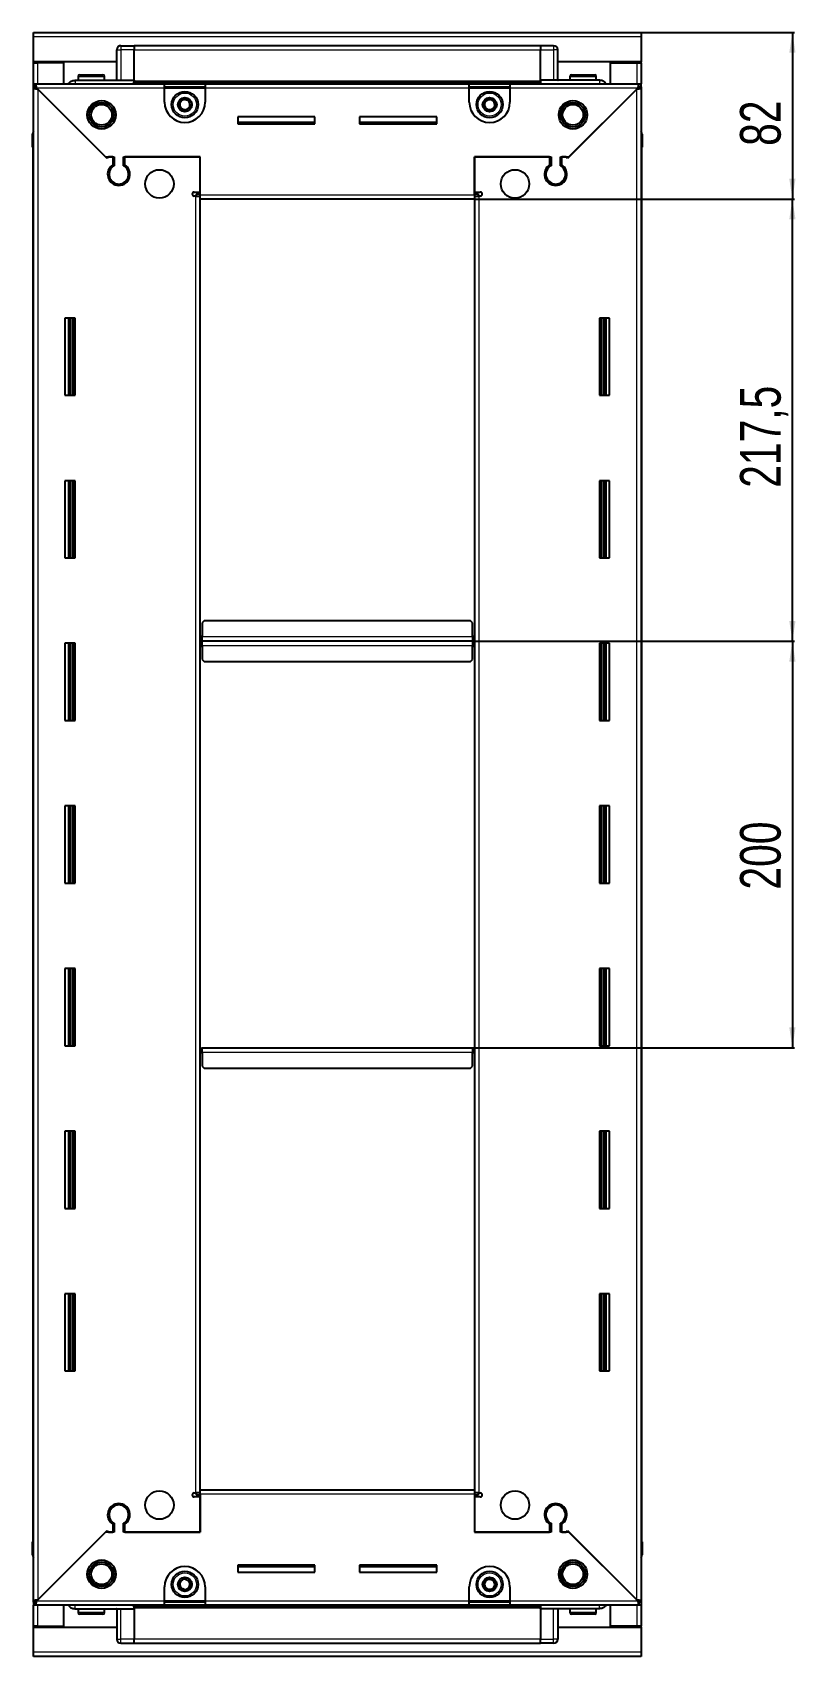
# Model space of a CAD drawing. Header units: millimetres. Extents: x 1014 to 3231, y -1058 to 1224.
# Drawn here: x 2856 to 3231, y 294 to 1093 of the extents above; entities that cross this region are included whole.
import ezdxf

# ---------------------------------------------------------------- set-up
doc = ezdxf.new("R2010")
doc.units = ezdxf.units.MM
doc.layers.add('FORMAT', color=7, linetype='Continuous')
doc.styles.add('SLDTEXTSTYLE0', font='TXT', dxfattribs={"width": 0.75})
doc.dimstyles.new('SLDDIMSTYLE0', dxfattribs={"dimtxt": 20, "dimasz": 10, "dimexe": 0, "dimexo": 0.0625, "dimgap": 5, "dimtad": 2, "dimdec": 1, "dimrnd": 1e-09, "dimzin": 12, "dimdsep": 46, "dimtxsty": 'SLDTEXTSTYLE0', "dimsah": 1, "dimcen": 0.09, "dimadec": 0, "dimazin": 3, "dimtfac": 1, "dimtofl": 0, "dimtmove": 0, "dimatfit": 3, "dimfxl": 0, "dimfrac": 2, "dimtolj": 1, "dimtzin": 12, "dimarcsym": 0})

# ---------------------------------------------------------------- blocks, each defined once
blk = doc.blocks.new('_D_5')
at = {"layer": 'FORMAT'}
for p, q in [((3155.05, 1093.07), (3230.54, 1093.07)), ((3229.54, 1093.07), (3229.54, 1011.07)), ((3073.05, 1011.07), (3230.54, 1011.07))]:
    blk.add_line(p, q, dxfattribs=at)
for points in [[(3229.54, 1093.07), (3228, 1083.07), (3231.08, 1083.07)], [(3229.54, 1011.07), (3231.08, 1021.07), (3228, 1021.07)]]:
    blk.add_solid(points, dxfattribs=at)
at = {"layer": 'FORMAT', "insert": (3203.76, 1037.29), "char_height": 20, "attachment_point": 1, "rotation": 90, "style": 'SLDTEXTSTYLE0'}
blk.add_mtext('82', dxfattribs=at)
blk = doc.blocks.new('_D_6')
at = {"layer": 'FORMAT'}
for p, q in [((3073.05, 1011.07), (3230.54, 1011.07)), ((3229.54, 793.57), (3229.54, 1011.07)), ((3072.05, 793.57), (3230.54, 793.57))]:
    blk.add_line(p, q, dxfattribs=at)
for points in [[(3229.54, 1011.07), (3228, 1001.07), (3231.08, 1001.07)], [(3229.54, 793.57), (3231.08, 803.57), (3228, 803.57)]]:
    blk.add_solid(points, dxfattribs=at)
at = {"layer": 'FORMAT', "insert": (3203.76, 869.07), "char_height": 20, "attachment_point": 1, "rotation": 90, "style": 'SLDTEXTSTYLE0'}
blk.add_mtext('217,5', dxfattribs=at)
blk = doc.blocks.new('_D_7')
at = {"layer": 'FORMAT'}
for p, q in [((3072.05, 793.57), (3230.54, 793.57)), ((3229.54, 793.57), (3229.54, 593.57)), ((3072.05, 593.57), (3230.54, 593.57))]:
    blk.add_line(p, q, dxfattribs=at)
for points in [[(3229.54, 793.57), (3228, 783.57), (3231.08, 783.57)], [(3229.54, 593.57), (3231.08, 603.57), (3228, 603.57)]]:
    blk.add_solid(points, dxfattribs=at)
at = {"layer": 'FORMAT', "insert": (3203.76, 671.4), "char_height": 20, "attachment_point": 1, "rotation": 90, "style": 'SLDTEXTSTYLE0'}
blk.add_mtext('200', dxfattribs=at)

msp = doc.modelspace()

# ---------------------------------------------------------------- linework, layer by layer
at = {"color": 7, "linetype": 'Continuous', "lineweight": 25}
for p, q in [((2856.04, 1090.97), (2856.04, 1093.07)), ((2856.04, 1093.07), (3155.04, 1093.07)), ((2856.04, 1078.57), (2856.04, 1090.97)), ((3155.04, 1093.07), (3155.04, 1090.97)), ((3155.04, 1090.97), (3155.04, 1078.57)), ((2897.04, 1069.57), (2897.04, 1084.57)), ((2897.72, 1086.07), (2897.72, 1086.07)), ((2899.04, 1086.57), (2905.54, 1086.57)), ((2899.04, 1086.57), (2905.54, 1086.57)), ((2905.54, 1086.57), (2905.54, 1086.57)), ((2905.54, 1086.57), (2905.54, 1086.57)), ((2905.54, 1086.57), (2905.54, 1084.57)), ((3105.54, 1086.42), (2905.54, 1086.42)), ((2905.54, 1069.57), (2905.54, 1084.57)), ((3105.54, 1086.57), (3105.54, 1086.57)), ((3112.04, 1086.57), (3105.54, 1086.57)), ((3112.04, 1086.57), (3105.54, 1086.57)), ((3105.54, 1086.57), (3105.54, 1084.57)), ((3105.54, 1069.57), (3105.54, 1084.57)), ((3114.04, 1084.57), (3114.04, 1084.57)), ((3114.04, 1069.57), (3114.04, 1084.57)), ((2897.04, 1078.57), (2856.04, 1078.57)), ((2856.04, 1078.07), (2856.04, 1078.57)), ((2856.04, 1067.82), (2856.04, 1078.07)), ((2856.04, 1078.07), (2858.14, 1078.07)), ((2857.54, 1078.07), (2857.54, 1078.57)), ((2871.04, 1078.07), (2858.14, 1078.07)), ((2871.04, 1067.82), (2871.04, 1078.07)), ((2878.04, 1071.47), (2878.04, 1069.57)), ((2878.84, 1072.27), (2890.24, 1072.27)), ((2891.04, 1069.57), (2891.04, 1071.47)), ((3155.04, 1078.57), (3114.04, 1078.57)), ((3120.04, 1071.47), (3120.04, 1069.57)), ((3120.84, 1072.27), (3132.24, 1072.27)), ((3133.04, 1069.57), (3133.04, 1071.47)), ((3140.04, 1067.82), (3140.04, 1078.07)), ((3140.04, 1078.07), (3152.94, 1078.07)), ((3152.94, 1078.07), (3155.04, 1078.07)), ((3153.54, 1078.07), (3153.54, 1078.57)), ((3155.04, 1078.07), (3155.04, 1078.57)), ((3155.04, 1078.07), (3155.04, 1067.82)), ((2856.04, 1066.32), (2856.04, 1067.82)), ((2856.04, 1067.82), (2857.04, 1067.82)), ((2856.04, 1065.82), (2856.04, 1066.32)), ((2856.04, 1066.32), (2857.04, 1066.32)), ((2856.04, 321.32), (2856.04, 1065.82)), ((2857.54, 1065.82), (2856.04, 1065.82)), ((2857.04, 1067.82), (2920.54, 1067.82)), ((2857.04, 1066.32), (2857.04, 1067.82)), ((2857.64, 1065.72), (2891.54, 1031.82)), ((2892.24, 1031.12), (2858.14, 1065.22)), ((2876.54, 1069.57), (2905.54, 1069.57)), ((2905.47, 1067.82), (2905.54, 1069.54)), ((2905.54, 1069.57), (2905.54, 1069.07)), ((2905.54, 1068.42), (3105.54, 1068.42)), ((2920.54, 1065.72), (2920.54, 1067.82)), ((2920.54, 1067.82), (2940.54, 1067.82)), ((2920.54, 1066.32), (2940.54, 1066.32)), ((2920.54, 1058.82), (2920.54, 1065.72)), ((2940.54, 1067.82), (2940.54, 1065.72)), ((2940.54, 1067.82), (3070.54, 1067.82)), ((2940.54, 1065.72), (2940.54, 1058.82)), ((3070.54, 1065.72), (3070.54, 1067.82)), ((3070.54, 1067.82), (3090.54, 1067.82)), ((3070.54, 1066.32), (3090.54, 1066.32)), ((3070.54, 1058.82), (3070.54, 1065.72)), ((3090.54, 1067.82), (3154.04, 1067.82)), ((3090.54, 1067.82), (3090.54, 1065.72)), ((3090.54, 1065.72), (3090.54, 1058.82)), ((3105.54, 1069.57), (3105.54, 1069.07)), ((3134.54, 1069.57), (3105.54, 1069.57)), ((3105.54, 1069.54), (3105.62, 1067.82)), ((3152.94, 1065.22), (3118.84, 1031.12)), ((3119.54, 1031.82), (3153.44, 1065.72)), ((3153.54, 1065.82), (3155.04, 1065.82)), ((3154.04, 1066.32), (3154.04, 1067.82)), ((3154.04, 1067.82), (3155.04, 1067.82)), ((3154.04, 1066.32), (3155.04, 1066.32)), ((3155.04, 1066.32), (3155.04, 1067.82)), ((3155.04, 1066.32), (3155.04, 1065.82)), ((3155.04, 1065.82), (3155.04, 321.32)), ((2994.54, 1051.57), (2956.54, 1051.57)), ((2956.54, 1051.57), (2956.54, 1048.07)), ((2994.54, 1048.82), (2956.54, 1048.82)), ((2956.54, 1048.07), (2994.54, 1048.07)), ((2994.54, 1048.07), (2994.54, 1051.57)), ((3054.54, 1051.57), (3016.54, 1051.57)), ((3016.54, 1051.57), (3016.54, 1048.07)), ((3054.54, 1048.82), (3016.54, 1048.82)), ((3016.54, 1048.07), (3054.54, 1048.07)), ((3054.54, 1048.07), (3054.54, 1051.57)), ((2855.54, 1043.07), (2855.54, 1036.57)), ((2855.54, 1036.57), (2855.54, 1043.07)), ((3155.04, 1044.39), (3155.04, 1044.39)), ((3155.54, 1043.07), (3155.54, 1036.57)), ((3155.54, 1036.57), (3155.54, 1043.07)), ((2855.54, 1036.57), (2855.54, 1036.57)), ((2856.04, 1036.57), (2855.54, 1036.57)), ((2855.69, 1036.57), (2855.69, 350.57)), ((2891.54, 1031.82), (2895.74, 1031.82)), ((2892.94, 1031.82), (2892.24, 1031.12)), ((2895.04, 1031.82), (2892.94, 1031.82)), ((2895.04, 1031.82), (2895.04, 1027.93)), ((2895.74, 1031.82), (2895.74, 1027.53)), ((2900.34, 1031.82), (2938.04, 1031.82)), ((2900.34, 1027.53), (2900.34, 1031.82)), ((2901.04, 1027.93), (2901.04, 1031.82)), ((2938.04, 1031.82), (2901.04, 1031.82)), ((2938.04, 1014.57), (2938.04, 1031.82)), ((2938.04, 1013.17), (2938.04, 1031.82)), ((3073.04, 1031.82), (3073.04, 1014.57)), ((3110.04, 1031.82), (3073.04, 1031.82)), ((3073.04, 1031.82), (3110.74, 1031.82)), ((3073.04, 1013.17), (3073.04, 1031.82)), ((3110.04, 1031.82), (3110.04, 1027.93)), ((3110.74, 1031.82), (3110.74, 1027.53)), ((3115.34, 1031.82), (3119.54, 1031.82)), ((3115.34, 1027.53), (3115.34, 1031.82)), ((3118.14, 1031.82), (3116.04, 1031.82)), ((3116.04, 1027.93), (3116.04, 1031.82)), ((3118.84, 1031.12), (3118.14, 1031.82)), ((3155.04, 1036.57), (3155.54, 1036.57)), ((3155.39, 350.57), (3155.39, 1036.57)), ((3155.54, 1036.57), (3155.54, 1036.57)), ((3155.54, 1036.57), (3155.54, 1036.57)), ((2896.04, 1018.96), (2896.04, 1018.2)), ((3115.04, 1018.96), (3115.04, 1018.2)), ((2935.19, 1014.57), (2938.04, 1014.57)), ((2935.94, 1012.57), (2935.19, 1012.57)), ((2935.94, 1012.57), (2938.04, 1012.57)), ((2938.04, 1013.57), (2936.04, 1013.57)), ((2936.04, 1013.57), (2936.04, 1012.57)), ((2938.04, 1011.07), (2938.04, 1013.17)), ((2938.04, 376.07), (2938.04, 1011.07)), ((3073.04, 1011.07), (2938.04, 1011.07)), ((3073.04, 1014.57), (3075.89, 1014.57)), ((3075.04, 1013.57), (3073.04, 1013.57)), ((3073.04, 1013.17), (3073.04, 1011.07)), ((3073.04, 1012.57), (3075.14, 1012.57)), ((3073.04, 1011.07), (3073.04, 376.07)), ((3075.04, 1012.57), (3075.04, 1013.57)), ((3075.89, 1012.57), (3075.14, 1012.57)), ((2876.54, 952.57), (2871.54, 952.57)), ((2871.54, 952.57), (2871.54, 914.57)), ((2873.69, 914.57), (2873.69, 952.57)), ((2875.48, 914.57), (2875.48, 952.57)), ((2875.52, 914.57), (2875.52, 952.57)), ((2876.54, 914.57), (2876.54, 952.57)), ((3134.54, 952.57), (3134.54, 914.57)), ((3139.54, 952.57), (3134.54, 952.57)), ((3135.57, 952.57), (3135.57, 914.57)), ((3135.6, 952.57), (3135.6, 914.57)), ((3137.39, 952.57), (3137.39, 914.57)), ((3139.54, 914.57), (3139.54, 952.57)), ((2871.54, 914.57), (2876.54, 914.57)), ((3134.54, 914.57), (3139.54, 914.57)), ((2876.54, 872.57), (2871.54, 872.57)), ((2871.54, 872.57), (2871.54, 834.57)), ((2873.69, 834.57), (2873.69, 872.57)), ((2875.48, 834.57), (2875.48, 872.57)), ((2875.52, 834.57), (2875.52, 872.57)), ((2876.54, 834.57), (2876.54, 872.57)), ((3134.54, 872.57), (3134.54, 834.57)), ((3139.54, 872.57), (3134.54, 872.57)), ((3135.57, 872.57), (3135.57, 834.57)), ((3135.6, 872.57), (3135.6, 834.57)), ((3137.39, 872.57), (3137.39, 834.57)), ((3139.54, 834.57), (3139.54, 872.57)), ((2871.54, 834.57), (2876.54, 834.57)), ((3134.54, 834.57), (3139.54, 834.57)), ((2940.04, 803.57), (2939.04, 802.57)), ((2939.04, 802.57), (2939.04, 795.67)), ((3071.04, 803.57), (2940.04, 803.57)), ((3072.04, 802.57), (3071.04, 803.57)), ((3072.04, 795.67), (3072.04, 802.57)), ((2876.54, 792.57), (2871.54, 792.57)), ((2871.54, 792.57), (2871.54, 754.57)), ((2873.69, 754.57), (2873.69, 792.57)), ((2875.48, 754.57), (2875.48, 792.57)), ((2875.52, 754.57), (2875.52, 792.57)), ((2876.54, 754.57), (2876.54, 792.57)), ((2938.79, 793.57), (2938.04, 793.57)), ((2939.04, 796.42), (2938.79, 796.42)), ((2938.79, 796.42), (2938.79, 793.57)), ((2938.79, 793.57), (2938.79, 790.72)), ((2939.04, 793.57), (2939.04, 795.67)), ((2939.04, 791.47), (2939.04, 793.57)), ((3072.04, 793.57), (2939.04, 793.57)), ((2939.04, 791.47), (2939.04, 784.57)), ((3072.29, 796.42), (3072.04, 796.42)), ((3072.04, 795.67), (3072.04, 793.57)), ((3072.04, 793.57), (3072.04, 791.47)), ((3072.04, 784.57), (3072.04, 791.47)), ((3072.29, 793.57), (3072.29, 796.42)), ((3072.29, 790.72), (3072.29, 793.57)), ((3073.04, 793.57), (3072.29, 793.57)), ((3134.54, 792.57), (3134.54, 754.57)), ((3139.54, 792.57), (3134.54, 792.57)), ((3135.57, 792.57), (3135.57, 754.57)), ((3135.6, 792.57), (3135.6, 754.57)), ((3137.39, 792.57), (3137.39, 754.57)), ((3139.54, 754.57), (3139.54, 792.57)), ((2938.79, 790.72), (2939.04, 790.72)), ((2939.04, 784.57), (2940.04, 783.57)), ((2940.04, 783.57), (3071.04, 783.57)), ((3071.04, 783.57), (3072.04, 784.57)), ((3072.04, 790.72), (3072.29, 790.72)), ((2871.54, 754.57), (2876.54, 754.57)), ((3134.54, 754.57), (3139.54, 754.57)), ((2876.54, 712.57), (2871.54, 712.57)), ((2871.54, 712.57), (2871.54, 674.57)), ((2873.69, 674.57), (2873.69, 712.57)), ((2875.48, 674.57), (2875.48, 712.57)), ((2875.52, 674.57), (2875.52, 712.57)), ((2876.54, 674.57), (2876.54, 712.57)), ((3134.54, 712.57), (3134.54, 674.57)), ((3139.54, 712.57), (3134.54, 712.57)), ((3135.57, 712.57), (3135.57, 674.57)), ((3135.6, 712.57), (3135.6, 674.57)), ((3137.39, 712.57), (3137.39, 674.57)), ((3139.54, 674.57), (3139.54, 712.57)), ((2871.54, 674.57), (2876.54, 674.57)), ((3134.54, 674.57), (3139.54, 674.57)), ((2876.54, 632.57), (2871.54, 632.57)), ((2871.54, 632.57), (2871.54, 594.57)), ((2873.69, 594.57), (2873.69, 632.57)), ((2875.48, 594.57), (2875.48, 632.57)), ((2875.52, 594.57), (2875.52, 632.57)), ((2876.54, 594.57), (2876.54, 632.57)), ((3134.54, 632.57), (3134.54, 594.57)), ((3139.54, 632.57), (3134.54, 632.57)), ((3135.57, 632.57), (3135.57, 594.57)), ((3135.6, 632.57), (3135.6, 594.57)), ((3137.39, 632.57), (3137.39, 594.57)), ((3139.54, 594.57), (3139.54, 632.57)), ((2871.54, 594.57), (2876.54, 594.57)), ((2938.04, 593.57), (2938.79, 593.57)), ((2938.79, 593.57), (2938.79, 590.72)), ((2939.04, 593.57), (3072.04, 593.57)), ((2939.04, 591.47), (2939.04, 593.57)), ((2939.04, 591.47), (2939.04, 584.57)), ((3072.04, 593.57), (3072.04, 591.47)), ((3072.04, 584.57), (3072.04, 591.47)), ((3072.29, 590.72), (3072.29, 593.57)), ((3072.29, 593.57), (3073.04, 593.57)), ((3134.54, 594.57), (3139.54, 594.57)), ((2938.79, 590.72), (2939.04, 590.72)), ((2939.04, 584.57), (2940.04, 583.57)), ((2940.04, 583.57), (3071.04, 583.57)), ((3071.04, 583.57), (3072.04, 584.57)), ((3072.04, 590.72), (3072.29, 590.72)), ((2876.54, 552.57), (2871.54, 552.57)), ((2871.54, 552.57), (2871.54, 514.57)), ((2873.69, 514.57), (2873.69, 552.57)), ((2875.48, 514.57), (2875.48, 552.57)), ((2875.52, 514.57), (2875.52, 552.57)), ((2876.54, 514.57), (2876.54, 552.57)), ((3134.54, 552.57), (3134.54, 514.57)), ((3139.54, 552.57), (3134.54, 552.57)), ((3135.57, 552.57), (3135.57, 514.57)), ((3135.6, 552.57), (3135.6, 514.57)), ((3137.39, 552.57), (3137.39, 514.57)), ((3139.54, 514.57), (3139.54, 552.57)), ((2871.54, 514.57), (2876.54, 514.57)), ((3134.54, 514.57), (3139.54, 514.57)), ((2876.54, 472.57), (2871.54, 472.57)), ((2871.54, 472.57), (2871.54, 434.57)), ((2873.69, 434.57), (2873.69, 472.57)), ((2875.48, 434.57), (2875.48, 472.57)), ((2875.52, 434.57), (2875.52, 472.57)), ((2876.54, 434.57), (2876.54, 472.57)), ((3134.54, 472.57), (3134.54, 434.57)), ((3139.54, 472.57), (3134.54, 472.57)), ((3135.57, 472.57), (3135.57, 434.57)), ((3135.6, 472.57), (3135.6, 434.57)), ((3137.39, 472.57), (3137.39, 434.57)), ((3139.54, 434.57), (3139.54, 472.57)), ((2871.54, 434.57), (2876.54, 434.57)), ((3134.54, 434.57), (3139.54, 434.57)), ((2938.04, 376.07), (3073.04, 376.07)), ((2938.04, 373.97), (2938.04, 376.07)), ((3073.04, 376.07), (3073.04, 373.97)), ((2896.04, 368.94), (2896.04, 368.18)), ((2935.19, 374.57), (2935.94, 374.57)), ((2938.04, 372.57), (2935.19, 372.57)), ((2938.04, 374.57), (2935.94, 374.57)), ((2936.04, 374.57), (2936.04, 373.57)), ((2936.04, 373.57), (2938.04, 373.57)), ((2938.04, 373.97), (2938.04, 355.32)), ((2938.04, 355.32), (2938.04, 372.57)), ((3075.14, 374.57), (3073.04, 374.57)), ((3073.04, 373.97), (3073.04, 355.32)), ((3073.04, 373.57), (3075.04, 373.57)), ((3073.04, 372.57), (3073.04, 355.32)), ((3075.89, 372.57), (3073.04, 372.57)), ((3075.04, 373.57), (3075.04, 374.57)), ((3075.14, 374.57), (3075.89, 374.57)), ((3115.04, 368.94), (3115.04, 368.18)), ((2895.74, 359.61), (2895.74, 355.32)), ((2900.34, 355.32), (2900.34, 359.61)), ((3110.74, 359.61), (3110.74, 355.32)), ((3115.34, 355.32), (3115.34, 359.61)), ((2891.54, 355.32), (2857.64, 321.42)), ((2858.14, 321.92), (2892.24, 356.02)), ((2895.74, 355.32), (2891.54, 355.32)), ((2892.24, 356.02), (2892.94, 355.32)), ((2892.94, 355.32), (2895.04, 355.32)), ((2895.04, 359.21), (2895.04, 355.32)), ((2938.04, 355.32), (2900.34, 355.32)), ((2901.04, 355.32), (2901.04, 359.21)), ((2901.04, 355.32), (2938.04, 355.32)), ((3073.04, 355.32), (3110.04, 355.32)), ((3110.74, 355.32), (3073.04, 355.32)), ((3110.04, 359.21), (3110.04, 355.32)), ((3119.54, 355.32), (3115.34, 355.32)), ((3116.04, 355.32), (3116.04, 359.21)), ((3116.04, 355.32), (3118.14, 355.32)), ((3118.14, 355.32), (3118.84, 356.02)), ((3118.84, 356.02), (3152.94, 321.92)), ((3153.44, 321.42), (3119.54, 355.32)), ((2855.54, 350.57), (2855.54, 350.57)), ((2855.54, 344.07), (2855.54, 350.57)), ((2855.54, 350.57), (2855.54, 350.57)), ((2855.54, 350.57), (2855.54, 344.07)), ((2856.04, 350.57), (2855.54, 350.57)), ((3155.04, 350.57), (3155.54, 350.57)), ((3155.54, 350.57), (3155.54, 350.57)), ((3155.54, 344.07), (3155.54, 350.57)), ((3155.54, 350.57), (3155.54, 344.07)), ((2856.04, 342.75), (2856.04, 342.75)), ((2994.54, 339.07), (2956.54, 339.07)), ((2956.54, 339.07), (2956.54, 335.57)), ((2956.54, 338.32), (2994.54, 338.32)), ((2994.54, 335.57), (2994.54, 339.07)), ((3054.54, 339.07), (3016.54, 339.07)), ((3016.54, 339.07), (3016.54, 335.57)), ((3016.54, 338.32), (3054.54, 338.32)), ((3054.54, 335.57), (3054.54, 339.07)), ((2920.54, 321.42), (2920.54, 328.32)), ((2940.54, 328.32), (2940.54, 321.42)), ((2956.54, 335.57), (2994.54, 335.57)), ((3016.54, 335.57), (3054.54, 335.57)), ((3070.54, 321.42), (3070.54, 328.32)), ((3090.54, 328.32), (3090.54, 321.42)), ((2856.04, 320.82), (2856.04, 321.32)), ((2857.54, 321.32), (2856.04, 321.32)), ((2856.04, 320.82), (2856.04, 319.32)), ((2857.04, 320.82), (2856.04, 320.82)), ((2857.04, 320.82), (2857.04, 319.32)), ((2920.54, 319.32), (2920.54, 321.42)), ((2940.54, 320.82), (2920.54, 320.82)), ((2940.54, 321.42), (2940.54, 319.32)), ((3070.54, 319.32), (3070.54, 321.42)), ((3090.54, 320.82), (3070.54, 320.82)), ((3090.54, 321.42), (3090.54, 319.32)), ((3153.54, 321.32), (3155.04, 321.32)), ((3154.04, 320.82), (3154.04, 319.32)), ((3155.04, 320.82), (3154.04, 320.82)), ((3155.04, 321.32), (3155.04, 320.82)), ((3155.04, 320.82), (3155.04, 319.32)), ((2856.04, 309.07), (2856.04, 319.32)), ((2857.04, 319.32), (2856.04, 319.32)), ((2920.54, 319.32), (2857.04, 319.32)), ((2871.04, 309.07), (2871.04, 319.32)), ((2876.54, 317.57), (2905.54, 317.57)), ((2878.04, 317.57), (2878.04, 315.67)), ((2882.62, 314.87), (2878.84, 314.87)), ((2890.24, 314.87), (2882.62, 314.87)), ((2891.04, 315.67), (2891.04, 317.57)), ((2897.04, 317.57), (2897.04, 302.57)), ((2905.54, 317.6), (2905.47, 319.32)), ((3105.54, 318.72), (2905.54, 318.72)), ((2905.54, 317.57), (2905.54, 318.07)), ((2905.54, 317.57), (2905.54, 302.57)), ((2940.54, 319.32), (2920.54, 319.32)), ((3070.54, 319.32), (2940.54, 319.32)), ((3090.54, 319.32), (3070.54, 319.32)), ((3154.04, 319.32), (3090.54, 319.32)), ((3105.62, 319.32), (3105.54, 317.6)), ((3105.54, 317.57), (3105.54, 318.07)), ((3134.54, 317.57), (3105.54, 317.57)), ((3105.54, 317.57), (3105.54, 302.57)), ((3114.04, 317.57), (3114.04, 302.57)), ((3120.04, 317.57), (3120.04, 315.67)), ((3127.84, 314.87), (3120.84, 314.87)), ((3132.24, 314.87), (3127.84, 314.87)), ((3133.04, 315.67), (3133.04, 317.57)), ((3140.04, 309.07), (3140.04, 319.32)), ((3155.04, 319.32), (3154.04, 319.32)), ((3155.04, 319.32), (3155.04, 309.07)), ((2858.14, 309.07), (2856.04, 309.07)), ((2856.04, 308.57), (2856.04, 309.07)), ((2856.04, 296.17), (2856.04, 308.57)), ((2856.04, 308.57), (2897.04, 308.57)), ((2857.54, 308.57), (2857.54, 309.07)), ((2858.14, 309.07), (2871.04, 309.07)), ((3114.04, 308.57), (3155.04, 308.57)), ((3152.94, 309.07), (3140.04, 309.07)), ((3155.04, 309.07), (3152.94, 309.07)), ((3153.54, 308.57), (3153.54, 309.07)), ((3155.04, 308.57), (3155.04, 309.07)), ((3155.04, 308.57), (3155.04, 296.17)), ((2856.04, 294.07), (2856.04, 296.17)), ((2897.04, 302.57), (2897.04, 302.57)), ((2899.04, 300.57), (2905.54, 300.57)), ((2899.04, 300.57), (2905.54, 300.57)), ((2905.54, 300.57), (2905.54, 302.57)), ((2905.54, 300.72), (3105.54, 300.72)), ((2905.54, 300.57), (2905.54, 300.57)), ((3105.54, 300.57), (3105.54, 302.57)), ((3105.54, 300.57), (3105.54, 300.57)), ((3112.04, 300.57), (3105.54, 300.57)), ((3105.54, 300.57), (3105.54, 300.57)), ((3112.04, 300.57), (3105.54, 300.57)), ((3113.37, 301.07), (3113.37, 301.07)), ((3155.04, 296.17), (3155.04, 294.07)), ((3155.04, 294.07), (2856.04, 294.07))]:
    msp.add_line(p, q, dxfattribs=at)
at = {"color": 8, "linetype": 'Continuous', "lineweight": 18}
for p, q in [((3155.04, 1090.97), (2856.04, 1090.97)), ((2897.04, 1084.57), (2899.04, 1084.57)), ((2899.04, 1086.57), (2899.04, 1084.57)), ((2899.04, 1084.57), (2899.04, 1069.57)), ((2905.54, 1084.57), (2899.04, 1084.57)), ((3105.54, 1084.42), (2905.54, 1084.42)), ((3105.54, 1084.57), (3112.04, 1084.57)), ((3112.04, 1086.57), (3112.04, 1084.57)), ((3114.04, 1084.57), (3112.04, 1084.57)), ((3112.04, 1084.57), (3112.04, 1069.57)), ((2858.14, 1078.07), (2858.14, 1078.57)), ((2858.14, 1067.82), (2858.14, 1078.07)), ((2878.04, 1071.47), (2891.04, 1071.47)), ((3120.04, 1071.47), (3133.04, 1071.47)), ((3152.94, 1078.57), (3152.94, 1078.07)), ((3152.94, 1078.07), (3152.94, 1067.82)), ((2920.54, 1065.72), (2857.64, 1065.72)), ((2858.14, 1065.22), (2858.14, 321.92)), ((3105.54, 1069.07), (2905.54, 1069.07)), ((3105.54, 1067.84), (2905.54, 1067.84)), ((2920.54, 1065.72), (2940.54, 1065.72)), ((3070.54, 1065.72), (2940.54, 1065.72)), ((3070.54, 1065.72), (3090.54, 1065.72)), ((3153.44, 1065.72), (3090.54, 1065.72)), ((3152.94, 321.92), (3152.94, 1065.22)), ((2856.04, 1043.07), (2855.54, 1043.07)), ((3155.04, 1043.07), (3155.54, 1043.07)), ((2935.94, 374.57), (2935.94, 1012.57)), ((2938.04, 1013.17), (3073.04, 1013.17)), ((3075.14, 1012.57), (3075.14, 374.57)), ((2873.04, 952.57), (2873.04, 914.57)), ((2874.28, 952.57), (2874.28, 914.57)), ((3136.81, 914.57), (3136.81, 952.57)), ((3138.04, 914.57), (3138.04, 952.57)), ((2873.04, 872.57), (2873.04, 834.57)), ((2874.28, 872.57), (2874.28, 834.57)), ((3136.81, 834.57), (3136.81, 872.57)), ((3138.04, 834.57), (3138.04, 872.57)), ((2873.04, 792.57), (2873.04, 754.57)), ((2874.28, 792.57), (2874.28, 754.57)), ((3072.04, 795.67), (2939.04, 795.67)), ((2939.04, 791.47), (3072.04, 791.47)), ((3136.81, 754.57), (3136.81, 792.57)), ((3138.04, 754.57), (3138.04, 792.57)), ((2873.04, 712.57), (2873.04, 674.57)), ((2874.28, 712.57), (2874.28, 674.57)), ((3136.81, 674.57), (3136.81, 712.57)), ((3138.04, 674.57), (3138.04, 712.57)), ((2873.04, 632.57), (2873.04, 594.57)), ((2874.28, 632.57), (2874.28, 594.57)), ((3136.81, 594.57), (3136.81, 632.57)), ((3138.04, 594.57), (3138.04, 632.57)), ((2939.04, 591.47), (3072.04, 591.47)), ((2873.04, 552.57), (2873.04, 514.57)), ((2874.28, 552.57), (2874.28, 514.57)), ((3136.81, 514.57), (3136.81, 552.57)), ((3138.04, 514.57), (3138.04, 552.57)), ((2873.04, 472.57), (2873.04, 434.57)), ((2874.28, 472.57), (2874.28, 434.57)), ((3136.81, 434.57), (3136.81, 472.57)), ((3138.04, 434.57), (3138.04, 472.57)), ((3073.04, 373.97), (2938.04, 373.97)), ((2856.04, 344.07), (2855.54, 344.07)), ((3155.04, 344.07), (3155.54, 344.07)), ((2857.64, 321.42), (2920.54, 321.42)), ((2940.54, 321.42), (2920.54, 321.42)), ((2940.54, 321.42), (3070.54, 321.42)), ((3090.54, 321.42), (3070.54, 321.42)), ((3090.54, 321.42), (3153.44, 321.42)), ((2858.14, 309.07), (2858.14, 319.32)), ((2882.35, 315.67), (2878.04, 315.67)), ((2891.04, 315.67), (2882.35, 315.67)), ((2899.04, 302.57), (2899.04, 317.57)), ((2905.54, 319.31), (3105.54, 319.31)), ((2905.54, 318.07), (3105.54, 318.07)), ((3112.04, 302.57), (3112.04, 317.57)), ((3128.02, 315.67), (3120.04, 315.67)), ((3133.04, 315.67), (3128.02, 315.67)), ((3152.94, 319.32), (3152.94, 309.07)), ((2858.14, 308.57), (2858.14, 309.07)), ((3152.94, 309.07), (3152.94, 308.57)), ((3155.04, 296.17), (2856.04, 296.17)), ((2897.04, 302.57), (2899.04, 302.57)), ((2899.04, 300.57), (2899.04, 302.57)), ((2905.54, 302.57), (2899.04, 302.57)), ((2905.54, 302.72), (3105.54, 302.72)), ((3105.54, 302.57), (3112.04, 302.57)), ((3114.04, 302.57), (3112.04, 302.57)), ((3112.04, 300.57), (3112.04, 302.57))]:
    msp.add_line(p, q, dxfattribs=at)
at = {"color": 7, "linetype": 'Continuous', "lineweight": 25}
for centre, radius in [((2930.54, 1057.57), 6.5), ((3080.54, 1057.57), 6.5), ((2889.54, 1052.57), 7), ((2889.54, 1052.57), 6.03), ((2889.54, 1052.57), 5.1), ((2930.54, 1057.57), 3.46), ((3080.54, 1057.57), 3.46), ((3121.54, 1052.57), 7), ((3121.54, 1052.57), 6.03), ((3121.54, 1052.57), 5.1), ((2918.04, 1018.57), 7), ((3093.04, 1018.57), 7), ((2918.04, 368.57), 7), ((3093.04, 368.57), 7), ((2889.54, 334.57), 7), ((2889.54, 334.57), 6.03), ((2889.54, 334.57), 5.1), ((2930.54, 329.57), 6.5), ((3080.54, 329.57), 6.5), ((3121.54, 334.57), 7), ((3121.54, 334.57), 6.03), ((3121.54, 334.57), 5.1), ((2930.54, 329.57), 3.46), ((3080.54, 329.57), 3.46)]:
    msp.add_circle(centre, radius, dxfattribs=at)
at = {"color": 8, "linetype": 'Continuous', "lineweight": 18}
for centre in [(2930.54, 1057.57), (3080.54, 1057.57), (2930.54, 329.57), (3080.54, 329.57)]:
    msp.add_circle(centre, 5.7, dxfattribs=at)
at = {"color": 7, "linetype": 'Continuous', "lineweight": 25}
for centre, radius, start, end in [((2899.04, 1084.57), 2, 90, 180), ((2899.04, 1084.57), 2, 90, 131.40962), ((3112.04, 1084.57), 2, 0, 90), ((3112.04, 1084.57), 2, 0, 90), ((2878.84, 1071.47), 0.8, 90, 180), ((2890.24, 1071.47), 0.8, 0, 90), ((3120.84, 1071.47), 0.8, 90, 180), ((3132.24, 1071.47), 0.8, 0, 90), ((2896.84, 1069.77), 0.2, 270, 0), ((3114.24, 1069.77), 0.2, 180, 270), ((2930.54, 1058.82), 10, 180, 270), ((2930.54, 1057.57), 2.5, 134.01559, 194.01559), ((2930.54, 1057.57), 2.5, 194.01559, 254.01559), ((2930.54, 1057.57), 2.5, 74.01559, 134.01559), ((2930.54, 1057.57), 2.5, 254.01559, 314.01559), ((2930.54, 1058.82), 10, 270, 0), ((2930.54, 1057.57), 2.5, 14.01559, 74.01559), ((2930.54, 1057.57), 2.5, 314.01559, 14.01559), ((3080.54, 1058.82), 10, 180, 270), ((3080.54, 1057.57), 2.5, 160.11158, 220.11158), ((3080.54, 1057.57), 2.5, 100.11158, 160.11158), ((3080.54, 1057.57), 2.5, 220.11158, 280.11158), ((3080.54, 1057.57), 2.5, 40.11158, 100.11158), ((3080.54, 1058.82), 10, 270, 0), ((3080.54, 1057.57), 2.5, 280.11158, 340.11158), ((3080.54, 1057.57), 2.5, 340.11158, 40.11158), ((2857.54, 1043.07), 2, 138.57492, 180), ((2857.54, 1043.07), 2, 138.59038, 180), ((3153.54, 1043.07), 2, 0, 41.40962), ((2898.04, 1023.32), 5.5, 123.05573, 56.94427), ((2898.04, 1023.32), 4.8, 118.63099, 61.36901), ((3113.04, 1023.32), 5.5, 123.05573, 56.94427), ((3113.04, 1023.32), 4.8, 118.63099, 61.36901), ((2935.19, 1013.57), 1, 90, 270), ((3075.89, 1013.57), 1, 270, 90), ((2898.04, 363.82), 5.5, 303.05573, 236.94427), ((2898.04, 363.82), 4.8, 298.63099, 241.36901), ((2935.19, 373.57), 1, 90, 270), ((3075.89, 373.57), 1, 270, 90), ((3113.04, 363.82), 5.5, 303.05573, 236.94427), ((3113.04, 363.82), 4.8, 298.63099, 241.36901), ((2857.54, 344.07), 2, 180, 221.39416), ((3153.54, 344.07), 2, 318.59038, 0), ((2930.54, 328.32), 10, 90, 180), ((2930.54, 328.32), 10, 0, 90), ((3080.54, 328.32), 10, 90, 180), ((3080.54, 328.32), 10, 0, 90), ((2930.54, 329.57), 2.5, 127.47401, 187.47401), ((2930.54, 329.57), 2.5, 187.47401, 247.47401), ((2930.54, 329.57), 2.5, 67.47401, 127.47401), ((2930.54, 329.57), 2.5, 7.47401, 67.47401), ((2930.54, 329.57), 2.5, 307.47401, 7.47401), ((3080.54, 329.57), 2.5, 147.04236, 207.04236), ((3080.54, 329.57), 2.5, 207.04236, 267.04236), ((3080.54, 329.57), 2.5, 87.04236, 147.04236), ((3080.54, 329.57), 2.5, 267.04236, 327.04236), ((3080.54, 329.57), 2.5, 27.04236, 87.04236), ((3080.54, 329.57), 2.5, 327.04236, 27.04236), ((2930.54, 329.57), 2.5, 247.47401, 307.47401), ((2878.84, 315.67), 0.8, 180, 270), ((2890.24, 315.67), 0.8, 270, 360), ((2896.84, 317.37), 0.2, 0, 90), ((3114.24, 317.37), 0.2, 90, 180), ((3120.84, 315.67), 0.8, 180, 270), ((3132.24, 315.67), 0.8, 270, 360), ((2899.04, 302.57), 2, 180, 270), ((2899.04, 302.57), 2, 180, 270), ((3112.04, 302.57), 2, 270, 0), ((3112.04, 302.57), 2, 311.40962, 360)]:
    msp.add_arc(centre, radius, start, end, dxfattribs=at)
for points, knots in [([(2856.04, 1065.82), (2856.07, 1065.78), (2856.12, 1065.69), (2856.51, 1065.55), (2857.07, 1065.42), (2857.65, 1065.31), (2858.02, 1065.24), (2858.14, 1065.22)], [0, 0, 0, 0, 0.230255, 0.448522, 0.666786, 0.88505, 1, 1, 1, 1]), ([(2857.64, 1065.72), (2857.6, 1065.97), (2857.51, 1066.47), (2857.37, 1067.11), (2857.24, 1067.57), (2857.13, 1067.79), (2857.07, 1067.81), (2857.04, 1067.82)], [0, 0, 0, 0, 0.230255, 0.448522, 0.666786, 0.88505, 1, 1, 1, 1]), ([(2873.33, 1067.82), (2873.45, 1068.02), (2873.83, 1068.67), (2874.99, 1069.38), (2876.02, 1069.51), (2876.54, 1069.57)], [0, 0, 0, 0, 0.18225, 0.591125, 1, 1, 1, 1]), ([(2905.54, 1069.57), (2905.54, 1069.53), (2905.54, 1069.46), (2905.54, 1068.84), (2905.54, 1068.26), (2905.54, 1067.87), (2905.54, 1067.84)], [0, 0, 0, 0, 0.324279, 0.648558, 0.972836, 1, 1, 1, 1]), ([(3105.54, 1069.57), (3105.54, 1069.53), (3105.54, 1069.46), (3105.54, 1068.84), (3105.54, 1068.28), (3105.54, 1067.91), (3105.54, 1067.9)], [0, 0, 0, 0, 0.330266, 0.660532, 0.990799, 1, 1, 1, 1]), ([(3137.76, 1067.82), (3137.64, 1068.02), (3137.25, 1068.67), (3136.1, 1069.38), (3135.06, 1069.51), (3134.54, 1069.57)], [0, 0, 0, 0, 0.1822499, 0.5911249, 1, 1, 1, 1]), ([(3152.94, 1065.22), (3153.2, 1065.27), (3153.69, 1065.36), (3154.33, 1065.49), (3154.8, 1065.62), (3155.02, 1065.73), (3155.04, 1065.8), (3155.04, 1065.82)], [0, 0, 0, 0, 0.2302553, 0.4485219, 0.6667858, 0.8850496, 1, 1, 1, 1]), ([(3154.04, 1067.82), (3154, 1067.79), (3153.91, 1067.74), (3153.77, 1067.35), (3153.64, 1066.79), (3153.53, 1066.21), (3153.47, 1065.85), (3153.44, 1065.72)], [0, 0, 0, 0, 0.230255, 0.448522, 0.666786, 0.88505, 1, 1, 1, 1]), ([(2927.77, 1058.37), (2928.14, 1058.72), (2928.83, 1059.39), (2929.52, 1060.06), (2929.84, 1060.37)], [0, 0, 0, 0, 0.534686, 1, 1, 1, 1]), ([(2928.47, 1055.57), (2928.38, 1055.9), (2928.18, 1056.7), (2927.94, 1057.66), (2927.8, 1058.24), (2927.77, 1058.37)], [0, 0, 0, 0, 0.3629006, 0.8668753, 1, 1, 1, 1]), ([(2931.24, 1054.77), (2930.75, 1054.91), (2929.82, 1055.18), (2928.9, 1055.44), (2928.47, 1055.57)], [0, 0, 0, 0, 0.534686, 1, 1, 1, 1]), ([(2929.84, 1060.37), (2930.34, 1060.23), (2931.27, 1059.96), (2932.19, 1059.7), (2932.62, 1059.58)], [0, 0, 0, 0, 0.534686, 1, 1, 1, 1]), ([(2933.32, 1056.78), (2932.95, 1056.42), (2932.25, 1055.75), (2931.56, 1055.08), (2931.24, 1054.77)], [0, 0, 0, 0, 0.534686, 1, 1, 1, 1]), ([(2932.62, 1059.58), (2932.65, 1059.46), (2932.79, 1058.87), (2933.04, 1057.91), (2933.23, 1057.11), (2933.32, 1056.78)], [0, 0, 0, 0, 0.133125, 0.637099, 1, 1, 1, 1]), ([(3077.7, 1057.06), (3077.74, 1057.18), (3077.95, 1057.74), (3078.29, 1058.68), (3078.57, 1059.45), (3078.68, 1059.78)], [0, 0, 0, 0, 0.133125, 0.637099, 1, 1, 1, 1]), ([(3079.56, 1054.86), (3079.23, 1055.25), (3078.61, 1055.99), (3077.99, 1056.72), (3077.7, 1057.06)], [0, 0, 0, 0, 0.534686, 1, 1, 1, 1]), ([(3078.68, 1059.78), (3079.19, 1059.87), (3080.14, 1060.04), (3081.09, 1060.21), (3081.52, 1060.29)], [0, 0, 0, 0, 0.534686, 1, 1, 1, 1]), ([(3082.4, 1055.36), (3081.89, 1055.27), (3080.95, 1055.1), (3080, 1054.93), (3079.56, 1054.86)], [0, 0, 0, 0, 0.5346859, 1, 1, 1, 1]), ([(3081.52, 1060.29), (3081.86, 1059.89), (3082.48, 1059.15), (3083.1, 1058.42), (3083.38, 1058.08)], [0, 0, 0, 0, 0.534686, 1, 1, 1, 1]), ([(3083.38, 1058.08), (3083.27, 1057.75), (3082.99, 1056.98), (3082.65, 1056.04), (3082.45, 1055.48), (3082.4, 1055.36)], [0, 0, 0, 0, 0.362901, 0.866875, 1, 1, 1, 1]), ([(2927.88, 330.68), (2927.98, 330.75), (2928.45, 331.12), (2929.24, 331.72), (2929.89, 332.22), (2930.17, 332.43)], [0, 0, 0, 0, 0.1331247, 0.6370994, 1, 1, 1, 1]), ([(2928.25, 327.81), (2928.18, 328.33), (2928.06, 329.28), (2927.93, 330.23), (2927.88, 330.68)], [0, 0, 0, 0, 0.534686, 1, 1, 1, 1]), ([(2930.92, 326.71), (2930.44, 326.91), (2929.55, 327.28), (2928.66, 327.64), (2928.25, 327.81)], [0, 0, 0, 0, 0.5346859, 1, 1, 1, 1]), ([(2930.17, 332.43), (2930.64, 332.24), (2931.53, 331.87), (2932.42, 331.5), (2932.83, 331.33)], [0, 0, 0, 0, 0.534686, 1, 1, 1, 1]), ([(2933.21, 328.47), (2932.94, 328.26), (2932.28, 327.75), (2931.49, 327.15), (2931.02, 326.78), (2930.92, 326.71)], [0, 0, 0, 0, 0.362901, 0.866875, 1, 1, 1, 1]), ([(2932.83, 331.33), (2932.9, 330.82), (2933.03, 329.86), (2933.15, 328.91), (2933.21, 328.47)], [0, 0, 0, 0, 0.534686, 1, 1, 1, 1]), ([(3077.66, 329.72), (3077.94, 330.15), (3078.47, 330.96), (3078.99, 331.77), (3079.23, 332.14)], [0, 0, 0, 0, 0.534686, 1, 1, 1, 1]), ([(3078.97, 327.15), (3078.74, 327.61), (3078.3, 328.47), (3077.86, 329.32), (3077.66, 329.72)], [0, 0, 0, 0, 0.534686, 1, 1, 1, 1]), ([(3079.23, 332.14), (3079.36, 332.14), (3079.95, 332.1), (3080.95, 332.05), (3081.77, 332.01), (3082.11, 331.99)], [0, 0, 0, 0, 0.133125, 0.637099, 1, 1, 1, 1]), ([(3083.43, 329.42), (3083.15, 328.99), (3082.62, 328.18), (3082.1, 327.37), (3081.86, 327)], [0, 0, 0, 0, 0.534686, 1, 1, 1, 1]), ([(3082.11, 331.99), (3082.35, 331.53), (3082.79, 330.67), (3083.22, 329.82), (3083.43, 329.42)], [0, 0, 0, 0, 0.534686, 1, 1, 1, 1]), ([(2858.14, 321.92), (2857.89, 321.88), (2857.4, 321.79), (2856.75, 321.65), (2856.29, 321.52), (2856.07, 321.41), (2856.05, 321.34), (2856.04, 321.32)], [0, 0, 0, 0, 0.230255, 0.448522, 0.666786, 0.88505, 1, 1, 1, 1]), ([(2857.04, 319.32), (2857.09, 319.35), (2857.18, 319.4), (2857.31, 319.79), (2857.44, 320.35), (2857.55, 320.93), (2857.62, 321.3), (2857.64, 321.42)], [0, 0, 0, 0, 0.230255, 0.448522, 0.666786, 0.88505, 1, 1, 1, 1]), ([(3081.86, 327), (3081.51, 327.02), (3080.69, 327.06), (3079.69, 327.11), (3079.1, 327.14), (3078.97, 327.15)], [0, 0, 0, 0, 0.362901, 0.866875, 1, 1, 1, 1]), ([(3155.04, 321.32), (3155.02, 321.37), (3154.96, 321.46), (3154.57, 321.59), (3154.01, 321.72), (3153.43, 321.83), (3153.07, 321.9), (3152.94, 321.92)], [0, 0, 0, 0, 0.230255, 0.448522, 0.666786, 0.88505, 1, 1, 1, 1]), ([(3153.44, 321.42), (3153.49, 321.17), (3153.58, 320.67), (3153.71, 320.03), (3153.84, 319.57), (3153.95, 319.35), (3154.02, 319.33), (3154.04, 319.32)], [0, 0, 0, 0, 0.230255, 0.448522, 0.666786, 0.88505, 1, 1, 1, 1]), ([(2873.33, 319.32), (2873.45, 319.12), (2873.83, 318.47), (2874.99, 317.76), (2876.02, 317.63), (2876.54, 317.57)], [0, 0, 0, 0, 0.1822499, 0.5911249, 1, 1, 1, 1]), ([(2905.54, 317.57), (2905.54, 317.61), (2905.54, 317.68), (2905.54, 318.3), (2905.54, 318.88), (2905.54, 319.28), (2905.54, 319.31)], [0, 0, 0, 0, 0.324279, 0.648558, 0.972836, 1, 1, 1, 1]), ([(3105.54, 317.57), (3105.54, 317.61), (3105.54, 317.68), (3105.54, 318.3), (3105.54, 318.86), (3105.54, 319.24), (3105.54, 319.25)], [0, 0, 0, 0, 0.3302672, 0.6605344, 0.9908016, 1, 1, 1, 1]), ([(3137.76, 319.32), (3137.64, 319.12), (3137.25, 318.47), (3136.1, 317.76), (3135.06, 317.63), (3134.54, 317.57)], [0, 0, 0, 0, 0.18225, 0.591125, 1, 1, 1, 1])]:
    msp.add_open_spline(points, degree=3, knots=knots, dxfattribs=at)
for points in [[(2857.64, 1065.72), (2857.59, 1065.8), (2857.49, 1065.96), (2857.34, 1066.16), (2857.19, 1066.29), (2857.09, 1066.31), (2857.04, 1066.32)], [(2857.54, 1065.82), (2857.55, 1065.77), (2857.57, 1065.67), (2857.71, 1065.52), (2857.91, 1065.37), (2858.06, 1065.27), (2858.14, 1065.22)], [(3152.94, 1065.22), (3153.02, 1065.27), (3153.18, 1065.37), (3153.38, 1065.52), (3153.52, 1065.67), (3153.53, 1065.77), (3153.54, 1065.82)], [(3154.04, 1066.32), (3153.99, 1066.31), (3153.89, 1066.29), (3153.74, 1066.16), (3153.59, 1065.96), (3153.49, 1065.8), (3153.44, 1065.72)], [(2857.04, 320.82), (2857.09, 320.83), (2857.19, 320.85), (2857.34, 320.99), (2857.49, 321.19), (2857.59, 321.34), (2857.64, 321.42)], [(2858.14, 321.92), (2858.06, 321.87), (2857.91, 321.77), (2857.71, 321.62), (2857.57, 321.47), (2857.55, 321.37), (2857.54, 321.32)], [(3153.54, 321.32), (3153.53, 321.37), (3153.52, 321.47), (3153.38, 321.62), (3153.18, 321.77), (3153.02, 321.87), (3152.94, 321.92)], [(3153.44, 321.42), (3153.49, 321.34), (3153.59, 321.19), (3153.74, 320.99), (3153.89, 320.85), (3153.99, 320.83), (3154.04, 320.82)]]:
    msp.add_open_spline(points, degree=3, dxfattribs=at)
at = {"color": 8, "linetype": 'Continuous', "lineweight": 18}
for points, knots in [([(2876.54, 1069.57), (2876.54, 1069.52), (2876.54, 1069.45), (2876.54, 1069.02), (2876.54, 1068.56), (2876.54, 1068.15), (2876.54, 1067.88), (2876.54, 1067.82)], [0, 0, 0, 0, 0.359753, 0.553414, 0.751185, 0.948956, 1, 1, 1, 1]), ([(3134.54, 1069.57), (3134.54, 1069.52), (3134.54, 1069.45), (3134.54, 1069.02), (3134.54, 1068.56), (3134.54, 1068.15), (3134.54, 1067.88), (3134.54, 1067.82)], [0, 0, 0, 0, 0.3597529, 0.5534142, 0.7511852, 0.9489563, 1, 1, 1, 1]), ([(2876.54, 317.57), (2876.54, 317.62), (2876.54, 317.69), (2876.54, 318.13), (2876.54, 318.58), (2876.54, 318.99), (2876.54, 319.27), (2876.54, 319.32)], [0, 0, 0, 0, 0.3597529, 0.5534142, 0.7511852, 0.9489563, 1, 1, 1, 1]), ([(3134.54, 317.57), (3134.54, 317.62), (3134.54, 317.69), (3134.54, 318.13), (3134.54, 318.58), (3134.54, 318.99), (3134.54, 319.27), (3134.54, 319.32)], [0, 0, 0, 0, 0.3597529, 0.5534142, 0.7511852, 0.9489563, 1, 1, 1, 1])]:
    msp.add_open_spline(points, degree=3, knots=knots, dxfattribs=at)

# ---------------------------------------------------------------- dimensions: what is measured, and where the dimension line sits
at = {"layer": 'FORMAT'}
for base, p1, p2, picture, middle in [((3229.54, 1011.07), (3155.04, 1093.07), (3073.04, 1011.07), '_D_5', (3229.54, 1052.07)), ((3229.54, 1011.07), (3072.04, 793.57), (3073.04, 1011.07), '_D_6', (3229.54, 902.32)), ((3229.54, 593.57), (3072.04, 793.57), (3072.04, 593.57), '_D_7', (3229.54, 693.57))]:
    dim = msp.add_linear_dim(base=base, p1=p1, p2=p2, angle=90, dimstyle='SLDDIMSTYLE0', dxfattribs=at)
    dim.commit()
    dim.dimension.update_dxf_attribs({"geometry": picture, "text_midpoint": middle, "dimtype": 160})

doc.saveas('drawing.dxf')
